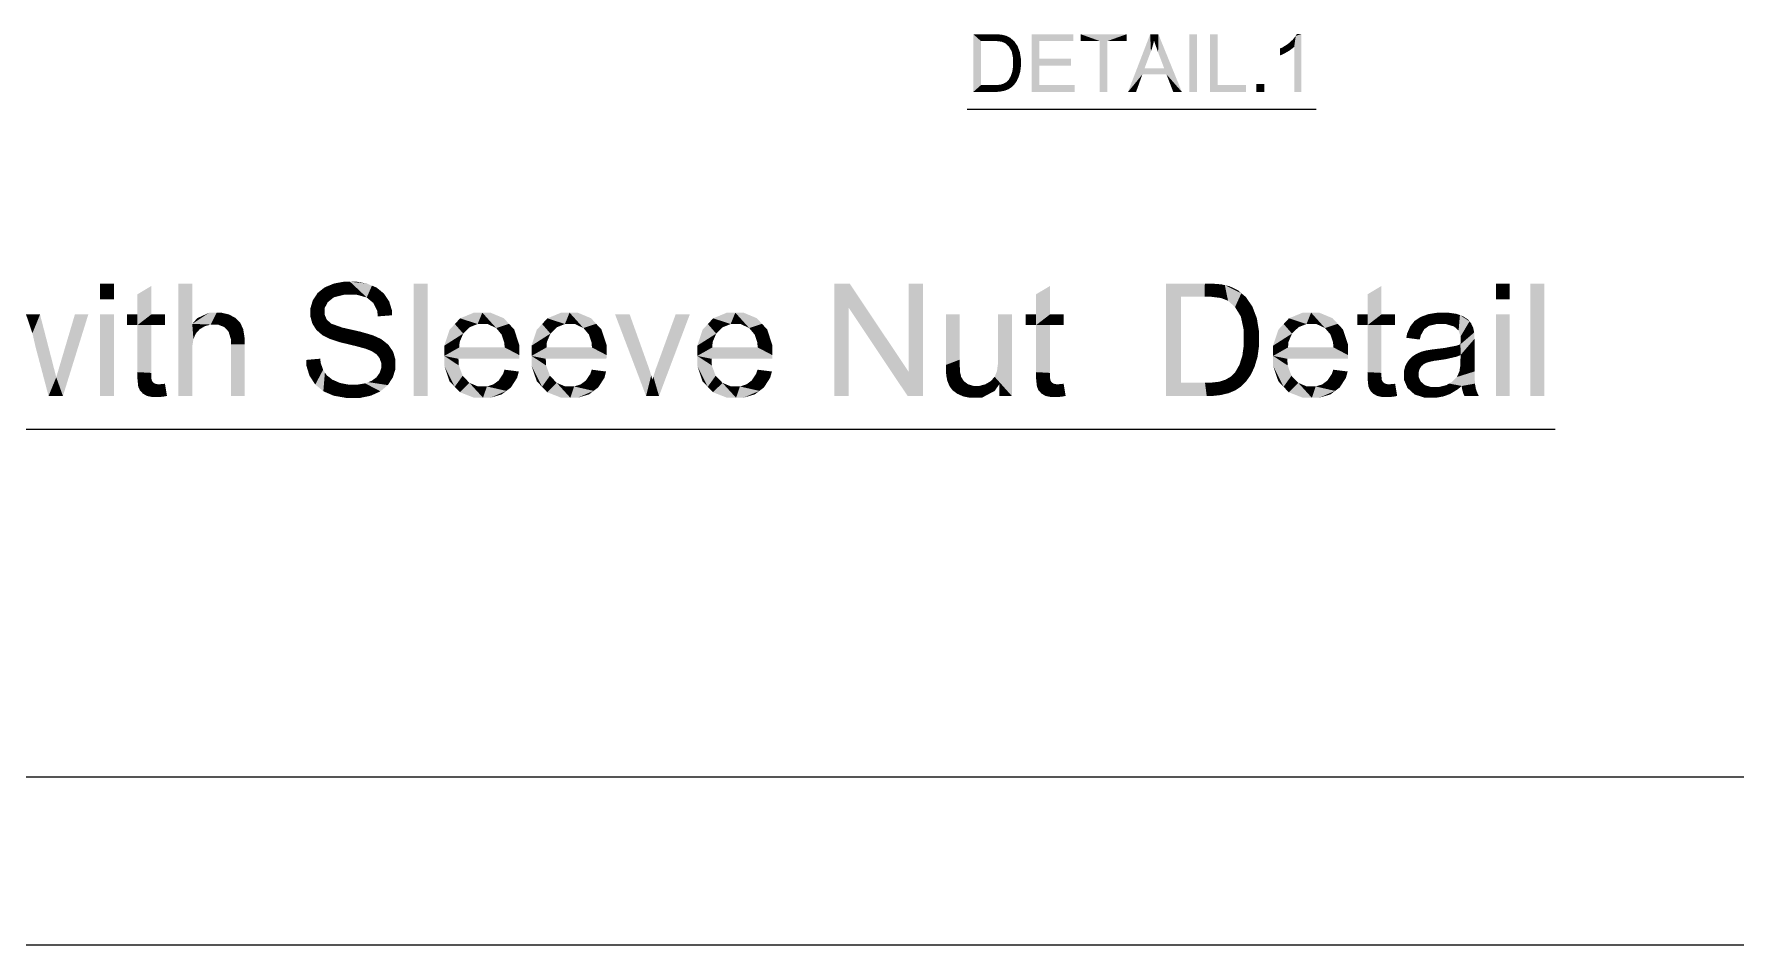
# Model space of a CAD drawing. Header units: millimetres. Extents: x 2 to 579, y 1 to 405.
# Drawn here: x 162.77 to 194.64, y 72.51 to 89.57 of the extents above; entities that cross this region are included whole.
import ezdxf

# ---------------------------------------------------------------- set-up
doc = ezdxf.new("R2010")
doc.units = ezdxf.units.MM
doc.linetypes.add('XKITLINE00', pattern=[0])
doc.layers.add('GraphicObject', color=6, linetype='Continuous', lineweight=0)
doc.layers.add('LinkedObject', color=7, linetype='Continuous', lineweight=0)

# ---------------------------------------------------------------- blocks, each defined once
blk = doc.blocks.new('*A3')
at = {"layer": 'GraphicObject', "color": 3, "linetype": 'XKITLINE00', "lineweight": 0}
blk.add_line((103.15, 72.512), (237.709, 72.512), dxfattribs=at)
blk = doc.blocks.new('*A4')
at = {"layer": 'LinkedObject'}
for points in [[(180.356, 89.567), (180.499, 89.439), (180.356, 88.487)], [(180.726, 89.439), (180.356, 89.567), (180.728, 89.567)], [(180.499, 89.439), (180.356, 89.567), (180.726, 89.439)], [(180.728, 89.567), (180.789, 89.439), (180.726, 89.439)], [(180.791, 89.567), (180.789, 89.439), (180.728, 89.567)], [(180.791, 89.567), (180.882, 89.428), (180.789, 89.439)], [(180.887, 89.559), (180.882, 89.428), (180.791, 89.567)], [(181.59, 89.109), (181.447, 88.487), (181.447, 89.567)], [(181.59, 89.109), (181.447, 89.567), (181.59, 89.439)], [(182.228, 89.439), (181.447, 89.567), (182.228, 89.567)], [(181.59, 89.439), (181.447, 89.567), (182.228, 89.439)], [(182.369, 89.567), (182.725, 89.439), (182.369, 89.439)], [(182.867, 89.439), (182.725, 89.439), (182.369, 89.567)], [(182.867, 89.439), (182.369, 89.567), (183.225, 89.567)], [(182.867, 89.439), (183.225, 89.567), (183.225, 89.439)], [(183.668, 89.567), (183.682, 89.246), (183.253, 88.487)], [(183.682, 89.246), (183.668, 89.567), (183.701, 89.298)], [(183.701, 89.298), (183.668, 89.567), (183.73, 89.401)], [(183.73, 89.401), (183.668, 89.567), (183.74, 89.453)], [(183.822, 89.567), (183.74, 89.453), (183.668, 89.567)], [(183.74, 89.453), (183.822, 89.567), (183.753, 89.409)], [(183.753, 89.409), (183.822, 89.567), (183.792, 89.297)], [(183.792, 89.297), (183.822, 89.567), (183.817, 89.228)], [(183.817, 89.228), (183.822, 89.567), (183.93, 88.93)], [(183.93, 88.93), (183.822, 89.567), (183.974, 88.814)], [(183.974, 88.814), (183.822, 89.567), (184.262, 88.487)], [(184.543, 89.567), (184.401, 88.487), (184.401, 89.567)], [(184.543, 88.487), (184.401, 88.487), (184.543, 89.567)], [(184.932, 89.567), (184.79, 88.487), (184.79, 89.567)], [(184.932, 88.614), (184.79, 88.487), (184.932, 89.567)], [(186.498, 89.571), (186.395, 89.536), (186.413, 89.571)], [(186.498, 88.487), (186.395, 89.536), (186.498, 89.571)], [(180.356, 88.487), (180.499, 89.439), (180.499, 88.614)], [(180.92, 89.551), (180.882, 89.428), (180.887, 89.559)], [(180.92, 89.551), (180.911, 89.417), (180.882, 89.428)], [(180.911, 89.417), (180.92, 89.551), (180.95, 89.402)], [(181.046, 89.502), (180.92, 89.551), (180.966, 89.54)], [(181.078, 89.474), (180.92, 89.551), (181.046, 89.502)], [(181.018, 89.341), (180.92, 89.551), (181.078, 89.474)], [(180.95, 89.402), (180.92, 89.551), (181.018, 89.341)], [(181.078, 89.474), (181.046, 89.295), (181.018, 89.341)], [(181.121, 89.438), (181.046, 89.295), (181.078, 89.474)], [(181.185, 89.345), (181.046, 89.295), (181.121, 89.438)], [(181.046, 89.295), (181.185, 89.345), (181.074, 89.25)], [(181.074, 89.25), (181.185, 89.345), (181.206, 89.289)], [(181.206, 89.289), (181.101, 89.119), (181.074, 89.25)], [(181.227, 89.233), (181.101, 89.119), (181.206, 89.289)], [(182.725, 88.487), (182.867, 89.439), (182.867, 88.487)], [(182.725, 89.439), (182.867, 89.439), (182.725, 88.487)], [(183.253, 88.487), (183.682, 89.246), (183.563, 88.93)], [(186.156, 89.326), (186.201, 89.217), (186.101, 89.3)], [(186.101, 89.3), (186.201, 89.217), (186.101, 89.172)], [(186.279, 89.263), (186.156, 89.326), (186.253, 89.389)], [(186.201, 89.217), (186.156, 89.326), (186.24, 89.24)], [(186.24, 89.24), (186.156, 89.326), (186.279, 89.263)], [(186.295, 89.426), (186.365, 89.331), (186.253, 89.389)], [(186.253, 89.389), (186.365, 89.331), (186.279, 89.263)], [(186.279, 89.263), (186.365, 89.331), (186.341, 89.309)], [(186.365, 89.331), (186.295, 89.426), (186.336, 89.464)], [(186.395, 89.536), (186.365, 89.331), (186.336, 89.464)], [(186.365, 88.487), (186.395, 89.536), (186.498, 88.487)], [(186.365, 89.331), (186.395, 89.536), (186.365, 88.487)], [(181.101, 88.973), (181.248, 88.971), (181.087, 88.869)], [(181.087, 88.869), (181.248, 88.971), (181.22, 88.814)], [(181.248, 89.105), (181.101, 89.119), (181.227, 89.233)], [(181.248, 89.032), (181.101, 89.119), (181.248, 89.105)], [(181.101, 89.119), (181.248, 89.032), (181.101, 89.035)], [(181.248, 89.032), (181.101, 88.973), (181.101, 89.035)], [(181.248, 88.971), (181.101, 88.973), (181.248, 89.032)], [(181.22, 88.814), (181.248, 88.971), (181.234, 88.862)], [(181.59, 88.981), (181.447, 88.487), (181.59, 89.109)], [(181.59, 88.614), (181.447, 88.487), (181.59, 88.981)], [(182.188, 88.981), (181.59, 89.109), (182.188, 89.109)], [(181.59, 88.981), (181.59, 89.109), (182.188, 88.981)], [(183.522, 88.814), (183.253, 88.487), (183.563, 88.93)], [(183.563, 88.93), (183.974, 88.814), (183.522, 88.814)], [(183.93, 88.93), (183.974, 88.814), (183.563, 88.93)], [(186.101, 89.172), (186.201, 89.217), (186.132, 89.183)], [(180.499, 88.614), (180.746, 88.487), (180.356, 88.487)], [(180.729, 88.614), (180.746, 88.487), (180.499, 88.614)], [(180.729, 88.614), (180.795, 88.487), (180.746, 88.487)], [(180.783, 88.614), (180.795, 88.487), (180.729, 88.614)], [(180.919, 88.505), (180.783, 88.614), (180.867, 88.624)], [(180.881, 88.496), (180.783, 88.614), (180.919, 88.505)], [(180.795, 88.487), (180.783, 88.614), (180.881, 88.496)], [(180.897, 88.634), (180.919, 88.505), (180.867, 88.624)], [(180.927, 88.644), (180.919, 88.505), (180.897, 88.634)], [(180.919, 88.505), (180.927, 88.644), (180.957, 88.514)], [(181.048, 88.559), (180.927, 88.644), (180.976, 88.672)], [(181.021, 88.541), (180.927, 88.644), (181.048, 88.559)], [(180.957, 88.514), (180.927, 88.644), (181.021, 88.541)], [(180.994, 88.69), (181.074, 88.577), (180.976, 88.672)], [(180.976, 88.672), (181.074, 88.577), (181.048, 88.559)], [(181.146, 88.657), (180.994, 88.69), (181.019, 88.715)], [(181.124, 88.626), (180.994, 88.69), (181.146, 88.657)], [(181.074, 88.577), (180.994, 88.69), (181.124, 88.626)], [(181.059, 88.784), (181.146, 88.657), (181.019, 88.715)], [(181.22, 88.814), (181.059, 88.784), (181.087, 88.869)], [(181.205, 88.767), (181.059, 88.784), (181.22, 88.814)], [(181.168, 88.688), (181.059, 88.784), (181.205, 88.767)], [(181.146, 88.657), (181.059, 88.784), (181.168, 88.688)], [(181.447, 88.487), (181.59, 88.614), (182.253, 88.487)], [(182.253, 88.487), (181.59, 88.614), (182.253, 88.614)], [(183.253, 88.487), (183.522, 88.814), (183.404, 88.487)], [(183.974, 88.814), (184.262, 88.487), (184.1, 88.487)], [(184.79, 88.487), (184.932, 88.614), (185.464, 88.487)], [(185.464, 88.487), (184.932, 88.614), (185.464, 88.614)], [(185.806, 88.638), (185.655, 88.487), (185.655, 88.638)], [(185.806, 88.487), (185.655, 88.487), (185.806, 88.638)], [(164.262, 84.898), (164.002, 84.601), (164.002, 84.898)], [(164.262, 84.601), (164.002, 84.601), (164.262, 84.898)], [(164.961, 84.852), (164.702, 84.319), (164.702, 84.697)], [(164.702, 84.319), (164.961, 84.852), (164.702, 84.119)], [(164.961, 84.319), (164.702, 84.119), (164.961, 84.852)], [(165.729, 84.898), (165.47, 82.792), (165.47, 84.898)], [(165.729, 84.143), (165.47, 82.792), (165.729, 84.898)], [(168.208, 84.826), (168.324, 84.595), (168.076, 84.721)], [(168.382, 84.641), (168.208, 84.826), (168.295, 84.862)], [(168.324, 84.595), (168.208, 84.826), (168.382, 84.641)], [(168.382, 84.898), (168.566, 84.688), (168.295, 84.862)], [(168.295, 84.862), (168.566, 84.688), (168.382, 84.641)], [(168.575, 84.934), (168.566, 84.688), (168.382, 84.898)], [(168.681, 84.934), (168.566, 84.688), (168.575, 84.934)], [(168.566, 84.688), (168.681, 84.934), (168.692, 84.688)], [(168.681, 84.934), (168.813, 84.688), (168.692, 84.688)], [(169.004, 84.896), (168.681, 84.934), (168.798, 84.934)], [(169.094, 84.859), (168.681, 84.934), (169.004, 84.896)], [(168.997, 84.637), (168.681, 84.934), (169.094, 84.859)], [(168.813, 84.688), (168.681, 84.934), (168.997, 84.637)], [(169.094, 84.859), (169.059, 84.585), (168.997, 84.637)], [(169.183, 84.821), (169.059, 84.585), (169.094, 84.859)], [(169.059, 84.585), (169.183, 84.821), (169.121, 84.534)], [(169.121, 84.534), (169.183, 84.821), (169.368, 84.636)], [(169.368, 84.636), (169.183, 84.821), (169.32, 84.71)], [(170.135, 84.898), (169.876, 82.792), (169.876, 84.898)], [(170.135, 82.792), (169.876, 82.792), (170.135, 84.898)], [(177.755, 84.898), (178.022, 84.445), (177.755, 82.792)], [(178.022, 84.445), (177.755, 84.898), (178.041, 84.898)], [(178.022, 84.445), (178.041, 84.898), (179.126, 82.792)], [(179.126, 82.792), (178.041, 84.898), (179.145, 83.245)], [(179.412, 84.898), (179.145, 83.245), (179.145, 84.898)], [(179.412, 82.792), (179.145, 83.245), (179.412, 84.898)], [(181.79, 84.852), (181.531, 84.319), (181.531, 84.697)], [(181.531, 84.319), (181.79, 84.852), (181.531, 84.119)], [(181.79, 84.319), (181.531, 84.119), (181.79, 84.852)], [(183.967, 84.898), (184.245, 84.65), (183.967, 82.792)], [(184.688, 84.65), (183.967, 84.898), (184.692, 84.898)], [(184.245, 84.65), (183.967, 84.898), (184.688, 84.65)], [(184.692, 84.898), (184.812, 84.65), (184.688, 84.65)], [(184.815, 84.898), (184.812, 84.65), (184.692, 84.898)], [(184.815, 84.898), (184.992, 84.628), (184.812, 84.65)], [(185.002, 84.883), (184.992, 84.628), (184.815, 84.898)], [(185.067, 84.868), (184.992, 84.628), (185.002, 84.883)], [(185.067, 84.868), (185.048, 84.607), (184.992, 84.628)], [(185.048, 84.607), (185.067, 84.868), (185.126, 84.576)], [(185.312, 84.772), (185.067, 84.868), (185.157, 84.847)], [(185.375, 84.717), (185.067, 84.868), (185.312, 84.772)], [(185.258, 84.458), (185.067, 84.868), (185.375, 84.717)], [(185.126, 84.576), (185.067, 84.868), (185.258, 84.458)], [(187.998, 84.852), (187.739, 84.319), (187.739, 84.697)], [(187.739, 84.319), (187.998, 84.852), (187.739, 84.119)], [(187.998, 84.319), (187.739, 84.119), (187.998, 84.852)], [(190.403, 84.898), (190.144, 84.601), (190.144, 84.898)], [(190.403, 84.601), (190.144, 84.601), (190.403, 84.898)], [(191.048, 84.898), (190.789, 82.792), (190.789, 84.898)], [(191.048, 82.792), (190.789, 82.792), (191.048, 84.898)], [(168.031, 84.651), (167.941, 84.353), (167.986, 84.582)], [(168.266, 84.549), (167.941, 84.353), (168.031, 84.651)], [(167.986, 84.582), (167.941, 84.353), (167.941, 84.433)], [(168.208, 84.437), (167.941, 84.353), (168.266, 84.549)], [(168.076, 84.721), (168.324, 84.595), (168.031, 84.651)], [(168.031, 84.651), (168.324, 84.595), (168.266, 84.549)], [(169.368, 84.636), (169.194, 84.383), (169.121, 84.534)], [(169.417, 84.563), (169.194, 84.383), (169.368, 84.636)], [(169.468, 84.397), (169.194, 84.383), (169.417, 84.563)], [(183.967, 82.792), (184.245, 84.65), (184.245, 83.041)], [(185.375, 84.717), (185.312, 84.369), (185.258, 84.458)], [(185.459, 84.647), (185.312, 84.369), (185.375, 84.717)], [(185.583, 84.467), (185.312, 84.369), (185.459, 84.647)], [(185.312, 84.369), (185.583, 84.467), (185.366, 84.28)], [(185.366, 84.28), (185.583, 84.467), (185.624, 84.357)], [(162.878, 84.319), (162.736, 83.967), (162.616, 84.319)], [(162.736, 83.967), (162.878, 84.319), (162.796, 83.705)], [(162.796, 83.705), (162.878, 84.319), (163.108, 83.432)], [(163.782, 84.319), (163.269, 83.436), (163.531, 84.319)], [(163.307, 82.792), (163.269, 83.436), (163.782, 84.319)], [(164.262, 84.319), (164.002, 82.792), (164.002, 84.319)], [(164.262, 82.792), (164.002, 82.792), (164.262, 84.319)], [(164.51, 84.319), (164.702, 84.119), (164.51, 84.119)], [(164.702, 84.319), (164.702, 84.119), (164.51, 84.319)], [(164.961, 84.119), (164.702, 84.119), (164.961, 84.319)], [(165.218, 84.119), (164.961, 84.319), (165.218, 84.319)], [(164.961, 84.119), (164.961, 84.319), (165.218, 84.119)], [(165.729, 83.717), (165.47, 82.792), (165.729, 84.143)], [(166.047, 84.353), (165.729, 84.143), (165.82, 84.248)], [(166.185, 84.353), (165.729, 84.143), (166.047, 84.353)], [(166.074, 84.13), (165.729, 84.143), (166.185, 84.353)], [(165.729, 83.717), (165.729, 84.143), (165.751, 83.857)], [(165.751, 83.857), (165.729, 84.143), (165.772, 83.908)], [(165.772, 83.908), (165.729, 84.143), (165.794, 83.959)], [(165.794, 83.959), (165.729, 84.143), (165.866, 84.04)], [(165.866, 84.04), (165.729, 84.143), (165.916, 84.07)], [(165.916, 84.07), (165.729, 84.143), (165.966, 84.1)], [(165.966, 84.1), (165.729, 84.143), (166.074, 84.13)], [(166.074, 84.13), (166.185, 84.353), (166.131, 84.13)], [(166.131, 84.13), (166.185, 84.353), (166.208, 84.13)], [(166.185, 84.353), (166.326, 84.085), (166.208, 84.13)], [(166.27, 84.353), (166.326, 84.085), (166.185, 84.353)], [(166.416, 84.319), (166.326, 84.085), (166.27, 84.353)], [(166.479, 84.286), (166.326, 84.085), (166.416, 84.319)], [(166.479, 84.286), (166.368, 84.041), (166.326, 84.085)], [(166.541, 84.253), (166.368, 84.041), (166.479, 84.286)], [(166.368, 84.041), (166.541, 84.253), (166.41, 83.997)], [(166.41, 83.997), (166.541, 84.253), (166.657, 84.101)], [(166.657, 84.101), (166.541, 84.253), (166.63, 84.16)], [(167.941, 84.353), (168.208, 84.437), (168.208, 84.372)], [(168.208, 84.315), (167.941, 84.353), (168.208, 84.372)], [(167.941, 84.353), (168.208, 84.315), (167.941, 84.281)], [(167.941, 84.281), (168.208, 84.315), (167.978, 84.149)], [(167.978, 84.149), (168.208, 84.315), (168.014, 84.091)], [(168.014, 84.091), (168.208, 84.315), (168.249, 84.221)], [(168.249, 84.221), (168.163, 83.934), (168.014, 84.091)], [(168.29, 84.185), (168.163, 83.934), (168.249, 84.221)], [(168.163, 83.934), (168.29, 84.185), (168.239, 83.894)], [(168.239, 83.894), (168.29, 84.185), (168.33, 84.148)], [(168.239, 83.894), (168.33, 84.148), (168.297, 83.864)], [(168.297, 83.864), (168.33, 84.148), (168.5, 83.798)], [(168.5, 83.798), (168.33, 84.148), (168.54, 84.073)], [(169.472, 84.304), (169.194, 84.383), (169.468, 84.397)], [(169.194, 84.383), (169.472, 84.304), (169.204, 84.283)], [(170.746, 84.247), (170.924, 84.08), (170.647, 84.14)], [(171.161, 84.353), (170.746, 84.247), (171.003, 84.353)], [(171.073, 84.14), (170.746, 84.247), (171.161, 84.353)], [(170.924, 84.08), (170.746, 84.247), (171.073, 84.14)], [(171.073, 84.14), (171.161, 84.353), (171.162, 84.14)], [(171.161, 84.353), (171.261, 84.14), (171.162, 84.14)], [(171.563, 84.249), (171.161, 84.353), (171.313, 84.353)], [(171.66, 84.144), (171.161, 84.353), (171.563, 84.249)], [(171.421, 84.065), (171.161, 84.353), (171.66, 84.144)], [(171.261, 84.14), (171.161, 84.353), (171.421, 84.065)], [(171.421, 84.065), (171.66, 84.144), (171.482, 83.991)], [(171.66, 84.144), (171.522, 83.943), (171.482, 83.991)], [(171.522, 83.943), (171.66, 84.144), (171.571, 83.798)], [(171.571, 83.798), (171.66, 84.144), (171.854, 83.747)], [(171.854, 83.747), (171.66, 84.144), (171.757, 84.04)], [(172.38, 84.247), (172.558, 84.08), (172.281, 84.14)], [(172.795, 84.353), (172.38, 84.247), (172.637, 84.353)], [(172.708, 84.14), (172.38, 84.247), (172.795, 84.353)], [(172.558, 84.08), (172.38, 84.247), (172.708, 84.14)], [(172.708, 84.14), (172.795, 84.353), (172.797, 84.14)], [(172.795, 84.353), (172.895, 84.14), (172.797, 84.14)], [(173.197, 84.249), (172.795, 84.353), (172.948, 84.353)], [(173.294, 84.144), (172.795, 84.353), (173.197, 84.249)], [(173.055, 84.065), (172.795, 84.353), (173.294, 84.144)], [(172.895, 84.14), (172.795, 84.353), (173.055, 84.065)], [(173.055, 84.065), (173.294, 84.144), (173.117, 83.991)], [(173.294, 84.144), (173.157, 83.943), (173.117, 83.991)], [(173.157, 83.943), (173.294, 84.144), (173.206, 83.798)], [(173.206, 83.798), (173.294, 84.144), (173.488, 83.747)], [(173.488, 83.747), (173.294, 84.144), (173.391, 84.04)], [(173.921, 84.319), (174.228, 82.792), (173.648, 84.319)], [(174.248, 83.405), (174.228, 82.792), (173.921, 84.319)], [(175.046, 84.319), (174.442, 83.387), (174.781, 84.319)], [(174.47, 82.792), (174.442, 83.387), (175.046, 84.319)], [(175.484, 84.247), (175.662, 84.08), (175.385, 84.14)], [(175.899, 84.353), (175.484, 84.247), (175.741, 84.353)], [(175.812, 84.14), (175.484, 84.247), (175.899, 84.353)], [(175.662, 84.08), (175.484, 84.247), (175.812, 84.14)], [(175.812, 84.14), (175.899, 84.353), (175.901, 84.14)], [(175.899, 84.353), (175.999, 84.14), (175.901, 84.14)], [(176.302, 84.249), (175.899, 84.353), (176.052, 84.353)], [(176.398, 84.144), (175.899, 84.353), (176.302, 84.249)], [(176.159, 84.065), (175.899, 84.353), (176.398, 84.144)], [(175.999, 84.14), (175.899, 84.353), (176.159, 84.065)], [(176.159, 84.065), (176.398, 84.144), (176.221, 83.991)], [(176.398, 84.144), (176.261, 83.943), (176.221, 83.991)], [(176.261, 83.943), (176.398, 84.144), (176.31, 83.798)], [(176.31, 83.798), (176.398, 84.144), (176.592, 83.747)], [(176.592, 83.747), (176.398, 84.144), (176.495, 84.04)], [(177.755, 82.792), (178.022, 84.445), (178.022, 82.792)], [(180.101, 84.319), (179.842, 83.374), (179.842, 84.319)], [(180.101, 83.473), (179.842, 83.374), (180.101, 84.319)], [(181.078, 84.319), (180.819, 83.502), (180.819, 84.319)], [(181.078, 82.792), (180.819, 83.502), (181.078, 84.319)], [(181.339, 84.319), (181.531, 84.119), (181.339, 84.119)], [(181.531, 84.319), (181.531, 84.119), (181.339, 84.319)], [(181.79, 84.119), (181.531, 84.119), (181.79, 84.319)], [(182.047, 84.119), (181.79, 84.319), (182.047, 84.319)], [(181.79, 84.119), (181.79, 84.319), (182.047, 84.119)], [(185.624, 84.357), (185.421, 84.026), (185.366, 84.28)], [(185.666, 84.248), (185.421, 84.026), (185.624, 84.357)], [(185.707, 83.998), (185.421, 84.026), (185.666, 84.248)], [(186.267, 84.247), (186.445, 84.08), (186.168, 84.14)], [(186.682, 84.353), (186.267, 84.247), (186.524, 84.353)], [(186.595, 84.14), (186.267, 84.247), (186.682, 84.353)], [(186.445, 84.08), (186.267, 84.247), (186.595, 84.14)], [(186.595, 84.14), (186.682, 84.353), (186.684, 84.14)], [(186.682, 84.353), (186.782, 84.14), (186.684, 84.14)], [(187.084, 84.249), (186.682, 84.353), (186.835, 84.353)], [(187.181, 84.144), (186.682, 84.353), (187.084, 84.249)], [(186.942, 84.065), (186.682, 84.353), (187.181, 84.144)], [(186.782, 84.14), (186.682, 84.353), (186.942, 84.065)], [(186.942, 84.065), (187.181, 84.144), (187.004, 83.991)], [(187.181, 84.144), (187.044, 83.943), (187.004, 83.991)], [(187.044, 83.943), (187.181, 84.144), (187.092, 83.798)], [(187.092, 83.798), (187.181, 84.144), (187.375, 83.747)], [(187.375, 83.747), (187.181, 84.144), (187.278, 84.04)], [(187.548, 84.319), (187.739, 84.119), (187.548, 84.119)], [(187.739, 84.319), (187.739, 84.119), (187.548, 84.319)], [(187.998, 84.119), (187.739, 84.119), (187.998, 84.319)], [(188.255, 84.119), (187.998, 84.319), (188.255, 84.319)], [(187.998, 84.119), (187.998, 84.319), (188.255, 84.119)], [(188.577, 84.145), (188.464, 83.883), (188.538, 84.095)], [(188.801, 84.043), (188.464, 83.883), (188.577, 84.145)], [(188.617, 84.195), (188.888, 84.106), (188.577, 84.145)], [(188.801, 84.043), (188.577, 84.145), (188.845, 84.074)], [(188.845, 84.074), (188.577, 84.145), (188.888, 84.106)], [(188.731, 84.272), (188.888, 84.106), (188.617, 84.195)], [(188.806, 84.299), (188.888, 84.106), (188.731, 84.272)], [(189.053, 84.353), (188.806, 84.299), (188.88, 84.326)], [(189.023, 84.138), (188.806, 84.299), (189.053, 84.353)], [(188.888, 84.106), (188.806, 84.299), (189.023, 84.138)], [(189.023, 84.138), (189.053, 84.353), (189.114, 84.138)], [(189.114, 84.138), (189.053, 84.353), (189.211, 84.138)], [(189.152, 84.353), (189.211, 84.138), (189.053, 84.353)], [(189.408, 84.33), (189.152, 84.353), (189.249, 84.353)], [(189.469, 84.307), (189.152, 84.353), (189.408, 84.33)], [(189.358, 84.094), (189.152, 84.353), (189.469, 84.307)], [(189.211, 84.138), (189.152, 84.353), (189.358, 84.094)], [(189.358, 84.094), (189.469, 84.307), (189.408, 84.051)], [(189.408, 84.051), (189.469, 84.307), (189.444, 84.018)], [(189.469, 84.307), (189.481, 83.907), (189.444, 84.018)], [(189.649, 84.191), (189.481, 83.907), (189.469, 84.307)], [(189.62, 84.226), (189.469, 84.307), (189.53, 84.284)], [(189.649, 84.191), (189.469, 84.307), (189.62, 84.226)], [(189.677, 84.156), (189.481, 83.907), (189.649, 84.191)], [(189.718, 84.068), (189.481, 83.907), (189.677, 84.156)], [(190.403, 84.319), (190.144, 82.792), (190.144, 84.319)], [(190.403, 82.792), (190.144, 82.792), (190.403, 84.319)], [(164.702, 83.239), (164.961, 84.119), (164.961, 83.225)], [(164.702, 84.119), (164.961, 84.119), (164.702, 83.239)], [(166.657, 84.101), (166.452, 83.856), (166.41, 83.997)], [(166.684, 84.042), (166.452, 83.856), (166.657, 84.101)], [(166.711, 83.871), (166.452, 83.856), (166.684, 84.042)], [(166.711, 83.759), (166.452, 83.856), (166.711, 83.871)], [(166.452, 83.856), (166.711, 83.759), (166.452, 83.759)], [(168.014, 84.091), (168.163, 83.934), (168.051, 84.032)], [(168.5, 83.798), (168.54, 84.073), (168.645, 83.763)], [(168.645, 83.763), (168.54, 84.073), (168.71, 84.035)], [(168.645, 83.763), (168.71, 84.035), (168.79, 83.728)], [(168.79, 83.728), (168.71, 84.035), (168.88, 83.996)], [(168.79, 83.728), (168.88, 83.996), (168.977, 83.677)], [(168.977, 83.677), (168.88, 83.996), (169.019, 83.66)], [(169.019, 83.66), (168.88, 83.996), (169.085, 83.635)], [(169.113, 83.929), (169.085, 83.635), (168.88, 83.996)], [(169.176, 83.9), (169.085, 83.635), (169.113, 83.929)], [(169.085, 83.635), (169.176, 83.9), (169.18, 83.573)], [(169.18, 83.573), (169.176, 83.9), (169.268, 83.858)], [(169.18, 83.573), (169.268, 83.858), (169.209, 83.536)], [(169.209, 83.536), (169.268, 83.858), (169.238, 83.499)], [(169.268, 83.858), (169.447, 83.686), (169.238, 83.499)], [(169.447, 83.686), (169.268, 83.858), (169.403, 83.751)], [(170.647, 84.14), (170.449, 83.735), (170.548, 84.034)], [(170.803, 83.961), (170.449, 83.735), (170.647, 84.14)], [(170.736, 83.802), (170.449, 83.735), (170.803, 83.961)], [(170.647, 84.14), (170.924, 84.08), (170.803, 83.961)], [(172.281, 84.14), (172.083, 83.735), (172.182, 84.034)], [(172.437, 83.961), (172.083, 83.735), (172.281, 84.14)], [(172.37, 83.802), (172.083, 83.735), (172.437, 83.961)], [(172.281, 84.14), (172.558, 84.08), (172.437, 83.961)], [(175.385, 84.14), (175.187, 83.735), (175.286, 84.034)], [(175.541, 83.961), (175.187, 83.735), (175.385, 84.14)], [(175.474, 83.802), (175.187, 83.735), (175.541, 83.961)], [(175.385, 84.14), (175.662, 84.08), (175.541, 83.961)], [(181.531, 83.239), (181.79, 84.119), (181.79, 83.225)], [(181.531, 84.119), (181.79, 84.119), (181.531, 83.239)], [(185.707, 83.857), (185.421, 84.026), (185.707, 83.998)], [(185.421, 84.026), (185.707, 83.857), (185.421, 83.861)], [(185.707, 83.857), (185.421, 83.742), (185.421, 83.861)], [(185.707, 83.737), (185.421, 83.742), (185.707, 83.857)], [(186.168, 84.14), (185.97, 83.735), (186.069, 84.034)], [(186.324, 83.961), (185.97, 83.735), (186.168, 84.14)], [(186.257, 83.802), (185.97, 83.735), (186.324, 83.961)], [(186.168, 84.14), (186.445, 84.08), (186.324, 83.961)], [(187.739, 83.239), (187.998, 84.119), (187.998, 83.225)], [(187.739, 84.119), (187.998, 84.119), (187.739, 83.239)], [(188.538, 84.095), (188.464, 83.883), (188.481, 83.964)], [(188.737, 83.93), (188.464, 83.883), (188.801, 84.043)], [(188.464, 83.883), (188.737, 83.93), (188.716, 83.849)], [(189.48, 83.788), (189.736, 83.982), (189.479, 83.761)], [(189.479, 83.761), (189.736, 83.982), (189.481, 83.559)], [(189.481, 83.821), (189.736, 83.982), (189.48, 83.788)], [(189.729, 84.015), (189.481, 83.907), (189.718, 84.068)], [(189.481, 83.907), (189.729, 84.015), (189.736, 83.982)], [(189.481, 83.907), (189.736, 83.982), (189.481, 83.828)], [(189.481, 83.828), (189.736, 83.982), (189.481, 83.821)], [(189.742, 83.863), (189.481, 83.559), (189.736, 83.982)], [(189.742, 83.777), (189.481, 83.559), (189.742, 83.863)], [(163.108, 83.432), (163.038, 82.792), (162.796, 83.705)], [(165.729, 83.627), (165.47, 82.792), (165.729, 83.717)], [(165.47, 82.792), (165.729, 83.627), (165.729, 82.792)], [(166.452, 82.792), (166.711, 83.759), (166.711, 82.792)], [(166.452, 83.759), (166.711, 83.759), (166.452, 82.792)], [(169.238, 83.499), (169.447, 83.686), (169.267, 83.413)], [(169.267, 83.413), (169.447, 83.686), (169.491, 83.621)], [(169.267, 83.413), (169.491, 83.621), (169.267, 83.363)], [(169.267, 83.363), (169.491, 83.621), (169.267, 83.314)], [(169.491, 83.621), (169.535, 83.386), (169.267, 83.314)], [(169.535, 83.386), (169.491, 83.621), (169.535, 83.471)], [(170.449, 83.735), (170.736, 83.802), (170.729, 83.702)], [(170.729, 83.702), (170.449, 83.543), (170.449, 83.735)], [(170.729, 83.702), (171.854, 83.558), (170.449, 83.543)], [(171.854, 83.547), (170.449, 83.543), (171.854, 83.558)], [(171.853, 83.512), (170.449, 83.543), (171.854, 83.547)], [(170.449, 83.543), (170.645, 82.965), (170.449, 83.357)], [(170.721, 83.364), (170.645, 82.965), (170.449, 83.543)], [(170.721, 83.364), (170.449, 83.543), (170.714, 83.489)], [(171.852, 83.489), (170.449, 83.543), (171.853, 83.512)], [(170.714, 83.489), (170.449, 83.543), (171.852, 83.489)], [(171.58, 83.702), (171.854, 83.558), (170.729, 83.702)], [(171.571, 83.798), (171.854, 83.747), (171.58, 83.702)], [(171.854, 83.558), (171.58, 83.702), (171.854, 83.747)], [(172.083, 83.735), (172.37, 83.802), (172.363, 83.702)], [(172.363, 83.702), (172.083, 83.543), (172.083, 83.735)], [(172.363, 83.702), (173.488, 83.558), (172.083, 83.543)], [(173.488, 83.547), (172.083, 83.543), (173.488, 83.558)], [(173.487, 83.512), (172.083, 83.543), (173.488, 83.547)], [(172.083, 83.543), (172.279, 82.965), (172.083, 83.357)], [(172.356, 83.364), (172.279, 82.965), (172.083, 83.543)], [(172.356, 83.364), (172.083, 83.543), (172.349, 83.489)], [(173.486, 83.489), (172.083, 83.543), (173.487, 83.512)], [(172.349, 83.489), (172.083, 83.543), (173.486, 83.489)], [(173.214, 83.702), (173.488, 83.558), (172.363, 83.702)], [(173.206, 83.798), (173.488, 83.747), (173.214, 83.702)], [(173.488, 83.558), (173.214, 83.702), (173.488, 83.747)], [(175.187, 83.735), (175.474, 83.802), (175.468, 83.702)], [(175.468, 83.702), (175.187, 83.543), (175.187, 83.735)], [(175.468, 83.702), (176.592, 83.558), (175.187, 83.543)], [(176.592, 83.547), (175.187, 83.543), (176.592, 83.558)], [(176.591, 83.512), (175.187, 83.543), (176.592, 83.547)], [(175.187, 83.543), (175.383, 82.965), (175.187, 83.357)], [(175.46, 83.364), (175.383, 82.965), (175.187, 83.543)], [(175.46, 83.364), (175.187, 83.543), (175.453, 83.489)], [(176.591, 83.489), (175.187, 83.543), (176.591, 83.512)], [(175.453, 83.489), (175.187, 83.543), (176.591, 83.489)], [(176.318, 83.702), (176.592, 83.558), (175.468, 83.702)], [(176.31, 83.798), (176.592, 83.747), (176.318, 83.702)], [(176.592, 83.558), (176.318, 83.702), (176.592, 83.747)], [(185.651, 83.432), (185.365, 83.455), (185.393, 83.539)], [(185.421, 83.742), (185.707, 83.737), (185.393, 83.539)], [(185.393, 83.539), (185.707, 83.737), (185.651, 83.432)], [(185.651, 83.432), (185.707, 83.737), (185.679, 83.524)], [(185.97, 83.735), (186.257, 83.802), (186.25, 83.702)], [(186.25, 83.702), (185.97, 83.543), (185.97, 83.735)], [(186.25, 83.702), (187.375, 83.558), (185.97, 83.543)], [(187.375, 83.547), (185.97, 83.543), (187.375, 83.558)], [(187.374, 83.512), (185.97, 83.543), (187.375, 83.547)], [(185.97, 83.543), (186.166, 82.965), (185.97, 83.357)], [(186.243, 83.364), (186.166, 82.965), (185.97, 83.543)], [(186.243, 83.364), (185.97, 83.543), (186.236, 83.489)], [(187.373, 83.489), (185.97, 83.543), (187.374, 83.512)], [(186.236, 83.489), (185.97, 83.543), (187.373, 83.489)], [(187.101, 83.702), (187.375, 83.558), (186.25, 83.702)], [(187.092, 83.798), (187.375, 83.747), (187.101, 83.702)], [(187.375, 83.558), (187.101, 83.702), (187.375, 83.747)], [(188.563, 83.52), (188.731, 83.325), (188.496, 83.446)], [(188.749, 83.353), (188.563, 83.52), (188.604, 83.548)], [(188.731, 83.325), (188.563, 83.52), (188.749, 83.353)], [(188.645, 83.576), (188.8, 83.395), (188.604, 83.548)], [(188.604, 83.548), (188.8, 83.395), (188.749, 83.353)], [(188.738, 83.619), (188.8, 83.395), (188.645, 83.576)], [(188.79, 83.633), (188.8, 83.395), (188.738, 83.619)], [(188.828, 83.643), (188.866, 83.424), (188.79, 83.633)], [(188.8, 83.395), (188.79, 83.633), (188.833, 83.409)], [(188.833, 83.409), (188.79, 83.633), (188.866, 83.424)], [(188.942, 83.663), (188.979, 83.45), (188.828, 83.643)], [(188.828, 83.643), (188.979, 83.45), (188.866, 83.424)], [(189.019, 83.672), (189.059, 83.461), (188.942, 83.663)], [(188.942, 83.663), (189.059, 83.461), (188.979, 83.45)], [(189.175, 83.691), (189.199, 83.481), (189.019, 83.672)], [(189.019, 83.672), (189.199, 83.481), (189.059, 83.461)], [(189.406, 83.735), (189.481, 83.559), (189.175, 83.691)], [(189.175, 83.691), (189.481, 83.559), (189.199, 83.481)], [(189.199, 83.481), (189.481, 83.559), (189.411, 83.53)], [(189.479, 83.761), (189.481, 83.559), (189.406, 83.735)], [(189.742, 83.777), (189.479, 83.464), (189.481, 83.559)], [(189.742, 83.432), (189.479, 83.464), (189.742, 83.777)], [(163.182, 83.142), (163.038, 82.792), (163.108, 83.432)], [(163.269, 83.436), (163.307, 82.792), (163.182, 83.142)], [(164.961, 83.225), (164.702, 83.123), (164.702, 83.239)], [(164.961, 83.17), (164.702, 83.123), (164.961, 83.225)], [(168.135, 83.412), (167.863, 83.468), (168.126, 83.491)], [(167.863, 83.468), (167.978, 83.09), (167.866, 83.363)], [(168.135, 83.412), (167.978, 83.09), (167.863, 83.468)], [(167.866, 83.363), (167.978, 83.09), (167.923, 83.174)], [(168.179, 83.282), (167.978, 83.09), (168.135, 83.412)], [(167.978, 83.09), (168.179, 83.282), (168.033, 83.007)], [(168.033, 83.007), (168.179, 83.282), (168.184, 82.881)], [(168.213, 83.232), (168.184, 82.881), (168.179, 83.282)], [(168.247, 83.181), (168.184, 82.881), (168.213, 83.232)], [(169.238, 83.224), (169.487, 83.144), (169.208, 83.183)], [(169.238, 83.224), (169.535, 83.386), (169.487, 83.144)], [(169.267, 83.314), (169.535, 83.386), (169.238, 83.224)], [(169.487, 83.144), (169.535, 83.386), (169.535, 83.302)], [(170.449, 83.357), (170.645, 82.965), (170.547, 83.068)], [(170.793, 83.171), (170.645, 82.965), (170.721, 83.364)], [(171.468, 83.084), (171.845, 83.251), (171.697, 82.952)], [(171.548, 83.203), (171.845, 83.251), (171.468, 83.084)], [(171.845, 83.251), (171.548, 83.203), (171.577, 83.285)], [(171.697, 82.952), (171.845, 83.251), (171.813, 83.134)], [(172.083, 83.357), (172.279, 82.965), (172.181, 83.068)], [(172.427, 83.171), (172.279, 82.965), (172.356, 83.364)], [(173.102, 83.084), (173.479, 83.251), (173.331, 82.952)], [(173.182, 83.203), (173.479, 83.251), (173.102, 83.084)], [(173.479, 83.251), (173.182, 83.203), (173.211, 83.285)], [(173.331, 82.952), (173.479, 83.251), (173.448, 83.134)], [(174.275, 83.331), (174.228, 82.792), (174.248, 83.405)], [(174.324, 83.177), (174.228, 82.792), (174.275, 83.331)], [(174.411, 83.303), (174.47, 82.792), (174.363, 83.157)], [(174.442, 83.387), (174.47, 82.792), (174.411, 83.303)], [(175.187, 83.357), (175.383, 82.965), (175.285, 83.068)], [(175.531, 83.171), (175.383, 82.965), (175.46, 83.364)], [(176.206, 83.084), (176.584, 83.251), (176.435, 82.952)], [(176.286, 83.203), (176.584, 83.251), (176.206, 83.084)], [(176.584, 83.251), (176.286, 83.203), (176.316, 83.285)], [(176.435, 82.952), (176.584, 83.251), (176.552, 83.134)], [(179.145, 83.245), (179.412, 82.792), (179.126, 82.792)], [(179.842, 83.374), (180.101, 83.473), (180.101, 83.372)], [(179.842, 83.374), (180.101, 83.372), (179.842, 83.291)], [(180.101, 83.372), (179.85, 83.17), (179.842, 83.291)], [(180.109, 83.235), (179.85, 83.17), (180.101, 83.372)], [(179.85, 83.17), (180.109, 83.235), (179.858, 83.132)], [(179.858, 83.132), (180.109, 83.235), (180.117, 83.2)], [(180.129, 83.149), (179.858, 83.132), (180.117, 83.2)], [(180.777, 83.204), (181.078, 82.792), (180.755, 83.152)], [(180.798, 83.255), (181.078, 82.792), (180.777, 83.204)], [(180.819, 83.404), (181.078, 82.792), (180.798, 83.255)], [(180.819, 83.502), (181.078, 82.792), (180.819, 83.404)], [(181.79, 83.225), (181.531, 83.123), (181.531, 83.239)], [(181.79, 83.17), (181.531, 83.123), (181.79, 83.225)], [(185.211, 83.189), (185.368, 82.969), (185.176, 83.154)], [(185.507, 83.125), (185.211, 83.189), (185.26, 83.238)], [(185.464, 83.064), (185.211, 83.189), (185.507, 83.125)], [(185.368, 82.969), (185.211, 83.189), (185.464, 83.064)], [(185.26, 83.238), (185.651, 83.432), (185.507, 83.125)], [(185.338, 83.372), (185.651, 83.432), (185.26, 83.238)], [(185.365, 83.455), (185.651, 83.432), (185.338, 83.372)], [(185.507, 83.125), (185.651, 83.432), (185.551, 83.185)], [(185.551, 83.185), (185.651, 83.432), (185.623, 83.339)], [(185.97, 83.357), (186.166, 82.965), (186.068, 83.068)], [(186.314, 83.171), (186.166, 82.965), (186.243, 83.364)], [(186.989, 83.084), (187.366, 83.251), (187.218, 82.952)], [(187.069, 83.203), (187.366, 83.251), (186.989, 83.084)], [(187.366, 83.251), (187.069, 83.203), (187.098, 83.285)], [(187.218, 82.952), (187.366, 83.251), (187.335, 83.134)], [(187.998, 83.225), (187.739, 83.123), (187.739, 83.239)], [(187.998, 83.17), (187.739, 83.123), (187.998, 83.225)], [(188.47, 83.4), (188.419, 83.195), (188.445, 83.353)], [(188.713, 83.298), (188.419, 83.195), (188.47, 83.4)], [(188.445, 83.353), (188.419, 83.195), (188.419, 83.251)], [(188.695, 83.236), (188.419, 83.195), (188.713, 83.298)], [(188.419, 83.195), (188.695, 83.236), (188.695, 83.202)], [(188.695, 83.15), (188.419, 83.195), (188.695, 83.202)], [(188.419, 83.195), (188.695, 83.15), (188.419, 83.1)], [(188.496, 83.446), (188.731, 83.325), (188.47, 83.4)], [(188.47, 83.4), (188.731, 83.325), (188.713, 83.298)], [(189.325, 83.059), (189.742, 83.252), (189.75, 83.024)], [(189.411, 83.148), (189.742, 83.252), (189.325, 83.059)], [(189.438, 83.205), (189.742, 83.252), (189.411, 83.148)], [(189.742, 83.252), (189.438, 83.205), (189.459, 83.249)], [(189.459, 83.249), (189.742, 83.432), (189.742, 83.252)], [(189.479, 83.378), (189.742, 83.432), (189.459, 83.249)], [(189.742, 83.432), (189.479, 83.378), (189.479, 83.464)], [(163.038, 82.792), (163.182, 83.142), (163.307, 82.792)], [(164.961, 83.17), (164.733, 82.933), (164.702, 83.123)], [(164.702, 83.123), (164.733, 82.933), (164.717, 82.97)], [(164.967, 83.098), (164.733, 82.933), (164.961, 83.17)], [(164.974, 83.082), (164.733, 82.933), (164.967, 83.098)], [(164.733, 82.933), (164.974, 83.082), (164.981, 83.067)], [(164.733, 82.933), (164.981, 83.067), (164.749, 82.897)], [(164.749, 82.897), (164.981, 83.067), (164.804, 82.838)], [(164.804, 82.838), (164.981, 83.067), (164.842, 82.816)], [(164.842, 82.816), (164.981, 83.067), (165.003, 83.041)], [(165.003, 83.041), (164.881, 82.793), (164.842, 82.816)], [(165.018, 83.032), (164.881, 82.793), (165.003, 83.041)], [(165.033, 83.023), (164.881, 82.793), (165.018, 83.032)], [(164.881, 82.793), (165.033, 83.023), (164.99, 82.771)], [(164.99, 82.771), (165.033, 83.023), (165.06, 82.771)], [(165.06, 82.771), (165.033, 83.023), (165.077, 83.013)], [(165.077, 83.013), (165.103, 82.771), (165.06, 82.771)], [(165.106, 83.013), (165.103, 82.771), (165.077, 83.013)], [(165.106, 83.013), (165.201, 82.783), (165.103, 82.771)], [(165.127, 83.013), (165.201, 82.783), (165.106, 83.013)], [(165.201, 82.783), (165.127, 83.013), (165.183, 83.018)], [(165.256, 82.794), (165.183, 83.018), (165.218, 83.022)], [(165.201, 82.783), (165.183, 83.018), (165.256, 82.794)], [(168.247, 83.181), (168.28, 82.84), (168.184, 82.881)], [(168.352, 83.099), (168.28, 82.84), (168.247, 83.181)], [(168.28, 82.84), (168.352, 83.099), (168.377, 82.798)], [(168.424, 83.068), (168.377, 82.798), (168.352, 83.099)], [(168.496, 83.036), (168.377, 82.798), (168.424, 83.068)], [(168.496, 83.036), (168.616, 82.756), (168.377, 82.798)], [(168.657, 83.005), (168.616, 82.756), (168.496, 83.036)], [(168.657, 83.005), (168.758, 82.756), (168.616, 82.756)], [(168.746, 83.005), (168.758, 82.756), (168.657, 83.005)], [(168.746, 83.005), (168.871, 82.756), (168.758, 82.756)], [(168.826, 83.005), (168.871, 82.756), (168.746, 83.005)], [(168.966, 83.029), (169.163, 82.839), (168.826, 83.005)], [(168.826, 83.005), (169.163, 82.839), (168.871, 82.756)], [(169.027, 83.052), (169.391, 82.996), (168.966, 83.029)], [(169.253, 82.88), (168.966, 83.029), (169.391, 82.996)], [(169.163, 82.839), (168.966, 83.029), (169.253, 82.88)], [(169.088, 83.076), (169.391, 82.996), (169.027, 83.052)], [(169.178, 83.141), (169.439, 83.07), (169.088, 83.076)], [(169.088, 83.076), (169.439, 83.07), (169.391, 82.996)], [(169.208, 83.183), (169.487, 83.144), (169.178, 83.141)], [(169.439, 83.07), (169.178, 83.141), (169.487, 83.144)], [(170.645, 82.965), (170.793, 83.171), (170.743, 82.862)], [(170.856, 83.105), (170.743, 82.862), (170.793, 83.171)], [(170.92, 83.038), (170.743, 82.862), (170.856, 83.105)], [(170.92, 83.038), (171.175, 82.759), (170.743, 82.862)], [(171.08, 82.971), (171.175, 82.759), (170.92, 83.038)], [(171.175, 82.971), (171.175, 82.759), (171.08, 82.971)], [(171.246, 82.971), (171.611, 82.888), (171.175, 82.759)], [(171.246, 82.971), (171.175, 82.759), (171.175, 82.971)], [(171.175, 82.759), (171.611, 82.888), (171.308, 82.759)], [(171.367, 83.009), (171.611, 82.888), (171.246, 82.971)], [(171.308, 82.759), (171.611, 82.888), (171.526, 82.823)], [(171.418, 83.046), (171.697, 82.952), (171.367, 83.009)], [(171.611, 82.888), (171.367, 83.009), (171.697, 82.952)], [(171.468, 83.084), (171.697, 82.952), (171.418, 83.046)], [(172.279, 82.965), (172.427, 83.171), (172.377, 82.862)], [(172.491, 83.105), (172.377, 82.862), (172.427, 83.171)], [(172.555, 83.038), (172.377, 82.862), (172.491, 83.105)], [(172.555, 83.038), (172.809, 82.759), (172.377, 82.862)], [(172.714, 82.971), (172.809, 82.759), (172.555, 83.038)], [(172.809, 82.971), (172.809, 82.759), (172.714, 82.971)], [(172.88, 82.971), (173.245, 82.888), (172.809, 82.759)], [(172.88, 82.971), (172.809, 82.759), (172.809, 82.971)], [(172.809, 82.759), (173.245, 82.888), (172.942, 82.759)], [(173.002, 83.009), (173.245, 82.888), (172.88, 82.971)], [(172.942, 82.759), (173.245, 82.888), (173.16, 82.823)], [(173.052, 83.046), (173.331, 82.952), (173.002, 83.009)], [(173.245, 82.888), (173.002, 83.009), (173.331, 82.952)], [(173.102, 83.084), (173.331, 82.952), (173.052, 83.046)], [(174.346, 83.097), (174.228, 82.792), (174.324, 83.177)], [(174.346, 83.097), (174.47, 82.792), (174.228, 82.792)], [(174.363, 83.157), (174.47, 82.792), (174.346, 83.097)], [(175.383, 82.965), (175.531, 83.171), (175.481, 82.862)], [(175.595, 83.105), (175.481, 82.862), (175.531, 83.171)], [(175.659, 83.038), (175.481, 82.862), (175.595, 83.105)], [(175.659, 83.038), (175.913, 82.759), (175.481, 82.862)], [(175.818, 82.971), (175.913, 82.759), (175.659, 83.038)], [(175.914, 82.971), (175.913, 82.759), (175.818, 82.971)], [(175.985, 82.971), (176.35, 82.888), (175.913, 82.759)], [(175.985, 82.971), (175.913, 82.759), (175.914, 82.971)], [(175.913, 82.759), (176.35, 82.888), (176.046, 82.759)], [(176.106, 83.009), (176.35, 82.888), (175.985, 82.971)], [(176.046, 82.759), (176.35, 82.888), (176.264, 82.823)], [(176.156, 83.046), (176.435, 82.952), (176.106, 83.009)], [(176.35, 82.888), (176.106, 83.009), (176.435, 82.952)], [(176.206, 83.084), (176.435, 82.952), (176.156, 83.046)], [(179.858, 83.132), (180.129, 83.149), (179.869, 83.075)], [(179.869, 83.075), (180.129, 83.149), (179.909, 82.979)], [(179.909, 82.979), (180.129, 83.149), (179.937, 82.94)], [(179.937, 82.94), (180.129, 83.149), (180.18, 83.069)], [(179.937, 82.94), (180.18, 83.069), (179.966, 82.901)], [(179.966, 82.901), (180.18, 83.069), (180.052, 82.836)], [(180.052, 82.836), (180.18, 83.069), (180.111, 82.81)], [(180.111, 82.81), (180.18, 83.069), (180.22, 83.04)], [(180.259, 83.011), (180.111, 82.81), (180.22, 83.04)], [(180.111, 82.81), (180.259, 83.011), (180.169, 82.784)], [(180.169, 82.784), (180.259, 83.011), (180.295, 82.759)], [(180.363, 82.759), (180.259, 83.011), (180.357, 82.982)], [(180.295, 82.759), (180.259, 83.011), (180.363, 82.759)], [(180.415, 82.982), (180.363, 82.759), (180.357, 82.982)], [(180.473, 82.982), (180.757, 82.888), (180.363, 82.759)], [(180.473, 82.982), (180.363, 82.759), (180.415, 82.982)], [(180.363, 82.759), (180.757, 82.888), (180.515, 82.759)], [(180.582, 83.012), (180.757, 82.888), (180.473, 82.982)], [(180.633, 83.041), (180.757, 82.888), (180.582, 83.012)], [(180.683, 83.071), (180.757, 82.888), (180.633, 83.041)], [(180.846, 83.018), (180.683, 83.071), (180.755, 83.152)], [(180.757, 82.888), (180.683, 83.071), (180.846, 83.018)], [(180.755, 83.152), (181.078, 82.792), (180.846, 83.018)], [(180.846, 83.018), (181.078, 82.792), (180.846, 82.792)], [(181.79, 83.17), (181.562, 82.933), (181.531, 83.123)], [(181.531, 83.123), (181.562, 82.933), (181.547, 82.97)], [(181.797, 83.098), (181.562, 82.933), (181.79, 83.17)], [(181.803, 83.082), (181.562, 82.933), (181.797, 83.098)], [(181.562, 82.933), (181.803, 83.082), (181.81, 83.067)], [(181.562, 82.933), (181.81, 83.067), (181.578, 82.897)], [(181.578, 82.897), (181.81, 83.067), (181.633, 82.838)], [(181.633, 82.838), (181.81, 83.067), (181.671, 82.816)], [(181.671, 82.816), (181.81, 83.067), (181.832, 83.041)], [(181.832, 83.041), (181.71, 82.793), (181.671, 82.816)], [(181.847, 83.032), (181.71, 82.793), (181.832, 83.041)], [(181.863, 83.023), (181.71, 82.793), (181.847, 83.032)], [(181.71, 82.793), (181.863, 83.023), (181.819, 82.771)], [(181.819, 82.771), (181.863, 83.023), (181.889, 82.771)], [(181.889, 82.771), (181.863, 83.023), (181.906, 83.013)], [(181.906, 83.013), (181.933, 82.771), (181.889, 82.771)], [(181.935, 83.013), (181.933, 82.771), (181.906, 83.013)], [(181.935, 83.013), (182.03, 82.783), (181.933, 82.771)], [(181.956, 83.013), (182.03, 82.783), (181.935, 83.013)], [(182.03, 82.783), (181.956, 83.013), (182.012, 83.018)], [(182.085, 82.794), (182.012, 83.018), (182.047, 83.022)], [(182.03, 82.783), (182.012, 83.018), (182.085, 82.794)], [(184.245, 83.041), (184.727, 82.792), (183.967, 82.792)], [(184.695, 83.041), (184.727, 82.792), (184.245, 83.041)], [(184.695, 83.041), (184.822, 82.792), (184.727, 82.792)], [(184.799, 83.041), (184.822, 82.792), (184.695, 83.041)], [(185.065, 82.828), (184.799, 83.041), (184.963, 83.06)], [(184.991, 82.81), (184.799, 83.041), (185.065, 82.828)], [(184.822, 82.792), (184.799, 83.041), (184.991, 82.81)], [(185.022, 83.08), (185.065, 82.828), (184.963, 83.06)], [(185.081, 83.099), (185.065, 82.828), (185.022, 83.08)], [(185.065, 82.828), (185.081, 83.099), (185.138, 82.846)], [(185.316, 82.934), (185.081, 83.099), (185.176, 83.154)], [(185.264, 82.899), (185.081, 83.099), (185.316, 82.934)], [(185.138, 82.846), (185.081, 83.099), (185.264, 82.899)], [(185.176, 83.154), (185.368, 82.969), (185.316, 82.934)], [(186.166, 82.965), (186.314, 83.171), (186.264, 82.862)], [(186.378, 83.105), (186.264, 82.862), (186.314, 83.171)], [(186.442, 83.038), (186.264, 82.862), (186.378, 83.105)], [(186.442, 83.038), (186.696, 82.759), (186.264, 82.862)], [(186.601, 82.971), (186.696, 82.759), (186.442, 83.038)], [(186.696, 82.971), (186.696, 82.759), (186.601, 82.971)], [(186.767, 82.971), (187.132, 82.888), (186.696, 82.759)], [(186.767, 82.971), (186.696, 82.759), (186.696, 82.971)], [(186.696, 82.759), (187.132, 82.888), (186.829, 82.759)], [(186.889, 83.009), (187.132, 82.888), (186.767, 82.971)], [(186.829, 82.759), (187.132, 82.888), (187.047, 82.823)], [(186.939, 83.046), (187.218, 82.952), (186.889, 83.009)], [(187.132, 82.888), (186.889, 83.009), (187.218, 82.952)], [(186.989, 83.084), (187.218, 82.952), (186.939, 83.046)], [(187.998, 83.17), (187.771, 82.933), (187.739, 83.123)], [(187.739, 83.123), (187.771, 82.933), (187.755, 82.97)], [(188.005, 83.098), (187.771, 82.933), (187.998, 83.17)], [(188.012, 83.082), (187.771, 82.933), (188.005, 83.098)], [(187.771, 82.933), (188.012, 83.082), (188.018, 83.067)], [(187.771, 82.933), (188.018, 83.067), (187.787, 82.897)], [(187.787, 82.897), (188.018, 83.067), (187.841, 82.838)], [(187.841, 82.838), (188.018, 83.067), (187.88, 82.816)], [(187.88, 82.816), (188.018, 83.067), (188.041, 83.041)], [(188.041, 83.041), (187.919, 82.793), (187.88, 82.816)], [(188.056, 83.032), (187.919, 82.793), (188.041, 83.041)], [(188.071, 83.023), (187.919, 82.793), (188.056, 83.032)], [(187.919, 82.793), (188.071, 83.023), (188.028, 82.771)], [(188.028, 82.771), (188.071, 83.023), (188.098, 82.771)], [(188.098, 82.771), (188.071, 83.023), (188.115, 83.013)], [(188.115, 83.013), (188.141, 82.771), (188.098, 82.771)], [(188.143, 83.013), (188.141, 82.771), (188.115, 83.013)], [(188.143, 83.013), (188.239, 82.783), (188.141, 82.771)], [(188.164, 83.013), (188.239, 82.783), (188.143, 83.013)], [(188.239, 82.783), (188.164, 83.013), (188.22, 83.018)], [(188.293, 82.794), (188.22, 83.018), (188.255, 83.022)], [(188.239, 82.783), (188.22, 83.018), (188.293, 82.794)], [(188.419, 83.1), (188.695, 83.15), (188.487, 82.943)], [(188.487, 82.943), (188.695, 83.15), (188.554, 82.881)], [(188.554, 82.881), (188.695, 83.15), (188.734, 83.064)], [(188.734, 83.064), (188.622, 82.82), (188.554, 82.881)], [(188.773, 83.03), (188.622, 82.82), (188.734, 83.064)], [(188.813, 82.995), (188.622, 82.82), (188.773, 83.03)], [(188.622, 82.82), (188.813, 82.995), (188.815, 82.759)], [(188.94, 82.759), (188.813, 82.995), (188.927, 82.961)], [(188.815, 82.759), (188.813, 82.995), (188.94, 82.759)], [(188.927, 82.961), (189.016, 82.759), (188.94, 82.759)], [(189.002, 82.961), (189.016, 82.759), (188.927, 82.961)], [(189.077, 82.961), (189.016, 82.759), (189.002, 82.961)], [(189.016, 82.759), (189.077, 82.961), (189.159, 82.784)], [(189.225, 82.808), (189.077, 82.961), (189.209, 82.993)], [(189.159, 82.784), (189.077, 82.961), (189.225, 82.808)], [(189.502, 82.98), (189.209, 82.993), (189.267, 83.026)], [(189.43, 82.919), (189.209, 82.993), (189.502, 82.98)], [(189.291, 82.833), (189.209, 82.993), (189.43, 82.919)], [(189.225, 82.808), (189.209, 82.993), (189.291, 82.833)], [(189.325, 83.059), (189.75, 83.024), (189.267, 83.026)], [(189.75, 83.024), (189.502, 82.98), (189.267, 83.026)], [(189.502, 82.98), (189.75, 83.024), (189.508, 82.926)], [(189.508, 82.926), (189.75, 83.024), (189.759, 82.976)], [(189.759, 82.976), (189.534, 82.832), (189.508, 82.926)], [(189.767, 82.928), (189.534, 82.832), (189.759, 82.976)], [(189.767, 82.928), (189.555, 82.792), (189.534, 82.832)], [(189.8, 82.836), (189.555, 82.792), (189.767, 82.928)], [(168.871, 82.756), (169.163, 82.839), (169.073, 82.798)], [(170.743, 82.862), (171.175, 82.759), (171.008, 82.759)], [(172.377, 82.862), (172.809, 82.759), (172.642, 82.759)], [(175.481, 82.862), (175.913, 82.759), (175.746, 82.759)], [(186.264, 82.862), (186.696, 82.759), (186.529, 82.759)], [(189.555, 82.792), (189.8, 82.836), (189.824, 82.792)]]:
    blk.add_hatch(color=7, dxfattribs=at).paths.add_polyline_path(points, flags=17)
at = {"layer": 'LinkedObject', "color": 7, "linetype": 'XKITLINE00', "lineweight": 0}
for p, q in [((180.24, 88.167), (181.328, 88.167)), ((181.328, 88.167), (182.334, 88.167)), ((182.334, 88.167), (183.255, 88.167)), ((183.255, 88.167), (184.26, 88.167)), ((184.26, 88.167), (184.679, 88.167)), ((184.679, 88.167), (185.518, 88.167)), ((185.518, 88.167), (185.937, 88.167)), ((185.937, 88.167), (186.775, 88.167)), ((161.684, 82.169), (163.807, 82.169)), ((163.807, 82.169), (164.459, 82.169)), ((164.459, 82.169), (165.277, 82.169)), ((165.277, 82.169), (166.911, 82.169)), ((166.911, 82.169), (167.728, 82.169)), ((167.728, 82.169), (169.689, 82.169)), ((169.689, 82.169), (170.342, 82.169)), ((170.342, 82.169), (171.976, 82.169)), ((171.976, 82.169), (173.61, 82.169)), ((173.61, 82.169), (175.08, 82.169)), ((175.08, 82.169), (176.714, 82.169)), ((176.714, 82.169), (177.531, 82.169)), ((177.531, 82.169), (179.654, 82.169)), ((179.654, 82.169), (181.289, 82.169)), ((181.289, 82.169), (182.106, 82.169)), ((182.106, 82.169), (182.923, 82.169)), ((182.923, 82.169), (183.74, 82.169)), ((183.74, 82.169), (185.863, 82.169)), ((185.863, 82.169), (187.497, 82.169)), ((187.497, 82.169), (188.314, 82.169)), ((188.314, 82.169), (189.948, 82.169)), ((189.948, 82.169), (190.601, 82.169)), ((190.601, 82.169), (191.254, 82.169))]:
    blk.add_line(p, q, dxfattribs=at)
at = {"layer": 'LinkedObject', "color": 2, "linetype": 'XKITLINE00', "lineweight": 0}
blk.add_line((209.982, 75.655), (125.83, 75.655), dxfattribs=at)

msp = doc.modelspace()

# ---------------------------------------------------------------- block references
at = {"lineweight": 0}
for name in ['*A3', '*A4']:
    msp.add_blockref(name, (0, 0), dxfattribs=at)

doc.saveas('drawing.dxf')
